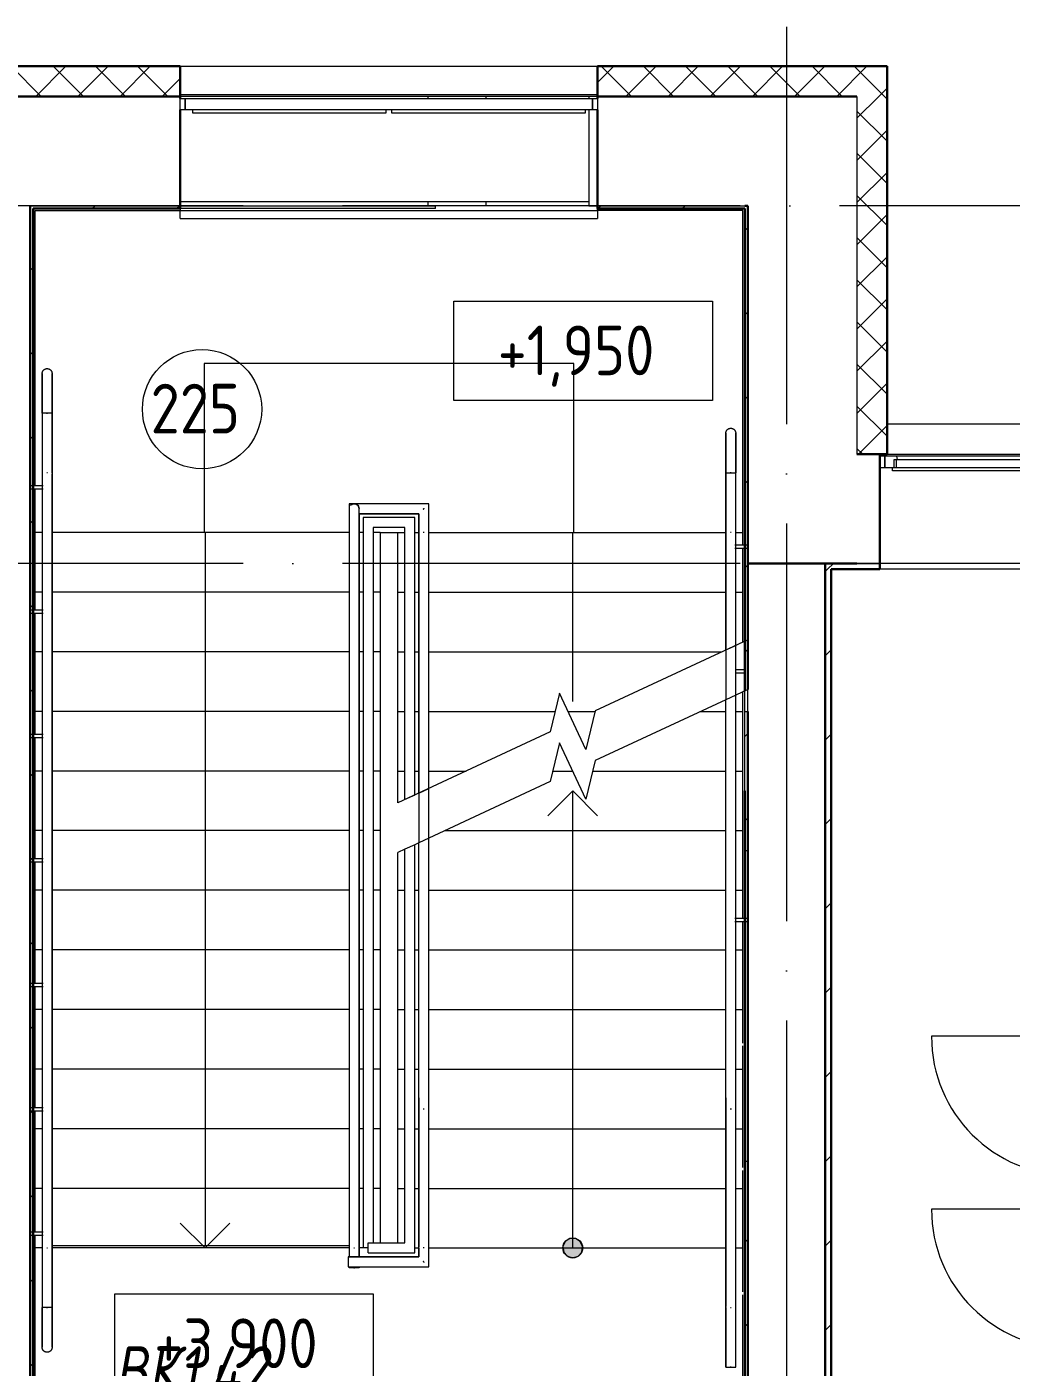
# Model space of a CAD drawing. Header units: millimetres. Extents: x -495897 to 1376592, y -28539 to 470976.
# Drawn here: x 143697 to 148650, y 352515 to 359260 of the extents above; entities that cross this region are included whole.
import ezdxf
from ezdxf.enums import TextEntityAlignment as Align

# ---------------------------------------------------------------- set-up
doc = ezdxf.new("R2010")
doc.units = ezdxf.units.MM
doc.set_wipeout_variables(frame=1)
doc.linetypes.add('ADSK_Линия сетки', pattern=[25, 20, -2.5, 0, -2.5])
for name, color, linetype, lineweight in [('_ Окна', 7, 'Continuous', 9), ('RC-Видеонаблюдение', 5, 'Continuous', 30), ('Аннотация', 7, 'Continuous', 18), ('Двери', 252, 'Continuous', 9), ('Лестницы', 252, 'Continuous', 9), ('Марки помещений', 252, 'Continuous', 20), ('Ограждение', 252, 'Continuous', 9), ('Окна', 252, 'Continuous', 9), ('Оси', 252, 'Continuous', 9), ('Отметки', 7, 'Continuous', 9), ('Перекрытие', 252, 'Continuous', 18), ('Стены внутренние', 7, 'Continuous', 18), ('Стены наружные', 7, 'Continuous', 18), ('Стены штриховка', 7, 'Continuous', 9), ('Стрелки вверх', 7, 'Continuous', 18)]:
    doc.layers.add(name, color=color, linetype=linetype, lineweight=lineweight)
doc.layers.add('RC-Позиционные_обозначения', color=7, linetype='Continuous')
doc.styles.add('GOST Common_2', font='', dxfattribs={"width": 0.9, "height": 250})
doc.styles.add('RubezhCAD', font='', dxfattribs={"oblique": 10})
doc.styles.get("Standard").update_dxf_attribs({"font": ''})
doc.styles.get('GOST Common_2').set_extended_font_data('GOST type B')
doc.styles.get('RubezhCAD').set_extended_font_data('GOST type A')
doc.styles.get('Standard').set_extended_font_data('GOST type B')

# ---------------------------------------------------------------- blocks, each defined once
blk = doc.blocks.new('RC-UGO-CAM-01')
blk.add_attdef('PSTN', text='', height=2.5).set_placement((4.626, 3.284), align=Align.BOTTOM_LEFT)
at = {"color": 1}
blk.add_wipeout([(3.743, 0), (6.243, 2.499), (6.243, -2.499)], dxfattribs=at)
blk.add_line((6.243, 2.499), (6.243, -2.499), dxfattribs=at)
blk.add_wipeout([(-3.743, -2.499), (-3.741, 2.497), (3.743, 2.499), (3.743, -2.499)], dxfattribs=at)
for q in [(6.243, 2.499), (6.243, -2.499)]:
    blk.add_line((3.743, 0), q, dxfattribs=at)
blk.add_lwpolyline([(3.743, -2.499), (3.743, 2.499), (-3.743, 2.499), (-3.743, -2.499), (3.743, -2.499)], close=True, dxfattribs=at)
blk = doc.blocks.new('Тип перил - D15 высота60 консоль80-16089-План 2 этажа смеж')
at = {"layer": 'Ограждение'}
for p, q in [((-7.5, 80), (-7.5, 20)), ((7.5, 20), (7.5, 80))]:
    blk.add_line(p, q, dxfattribs=at)
blk = doc.blocks.new('Тип перил - D15 высота60 консоль80-V28-План 2 этажа смеж')
at = {"layer": 'Ограждение'}
for p, q in [((-7.5, 70), (-7.5, 24.8)), ((7.5, 24.8), (7.5, 70))]:
    blk.add_line(p, q, dxfattribs=at)
blk = doc.blocks.new('2 этаж')
at = {"layer": 'Стрелки вверх', "true_color": 0x636466}
h = blk.add_hatch(color=251, dxfattribs=at)
edge = h.paths.add_edge_path()
edge.add_arc((147201, -7284.3), 50, 0, 360)
blk.add_hatch(color=251, dxfattribs=at).paths.add_polyline_path([(147201, -7334.3), (147228, -7326.3), (147246.5, -7305), (147250.5, -7277.1), (147238.8, -7251.5), (147215.1, -7236.3), (147186.9, -7236.3), (147163.2, -7251.5), (147151.5, -7277.1), (147155.5, -7305), (147174, -7326.3)])
at = {"layer": '_ Окна', "color": 251, "true_color": 0x636466}
for p, q in [((148771.4, -3299.3), (148746.4, -3299.3)), ((148771.4, -3357.3), (148771.4, -3299.3)), ((148746.4, -3357.3), (148771.4, -3357.3))]:
    blk.add_line(p, q, dxfattribs=at)
at = {"layer": '_ Окна', "color": 251, "lineweight": 18, "true_color": 0x636466}
for p, q in [((148830.9, -3299.3), (148771.4, -3299.3)), ((148771.4, -3299.3), (148771.4, -3357.3)), ((148835.4, -3316.3), (148830.9, -3299.3)), ((148771.4, -3357.3), (148809.4, -3357.3)), ((148817.4, -3357.3), (148817.4, -3316.3)), ((148817.4, -3316.3), (148829.4, -3316.3))]:
    blk.add_line(p, q, dxfattribs=at)
at = {"layer": 'Аннотация', "color": 251, "lineweight": 20, "true_color": 0x636466}
for p, q in [((146603.2, -3019.2), (146603.2, -2519.2)), ((146603.2, -2519.2), (147903.2, -2519.2)), ((147903.2, -2519.2), (147903.2, -3019.2)), ((147903.2, -3019.2), (146603.2, -3019.2)), ((144896, -8015.6), (144896, -7515.6)), ((144896, -7515.6), (146196, -7515.6)), ((146196, -7515.6), (146196, -8015.6))]:
    blk.add_line(p, q, dxfattribs=at)
at = {"layer": 'Двери', "color": 251, "true_color": 0x636466}
for p, q in [((149693.5, -6219.3), (149006, -6219.3)), ((149693.5, -7089.3), (149006, -7089.3))]:
    blk.add_line(p, q, dxfattribs=at)
for centre in [(149706, -6219.3), (149706, -7089.3)]:
    blk.add_arc(centre, 700, 180, 270, dxfattribs=at)
at = {"layer": 'Лестницы', "color": 251, "true_color": 0x636466}
for p, q in [((147281, -2039.3), (146511, -2039.3)), ((144531, -3684.3), (144496, -3684.3)), ((144531, -3684.3), (144496, -3684.3)), ((146076, -3684.3), (144581, -3684.3)), ((146076, -3684.3), (144581, -3684.3)), ((146146, -3684.3), (146126, -3684.3)), ((146146, -3684.3), (146126, -3684.3)), ((146231, -3684.3), (146196, -3684.3)), ((146231, -3684.3), (146196, -3684.3)), ((146231, -3684.3), (146321, -3684.3)), ((146231, -3684.3), (146231, -3984.3)), ((146321, -3684.3), (146356, -3684.3)), ((146321, -3984.3), (146321, -3684.3)), ((146321, -3684.3), (146356, -3684.3)), ((146406, -3684.3), (146426, -3684.3)), ((146406, -3684.3), (146426, -3684.3)), ((146476, -3684.3), (147971, -3684.3)), ((146476, -3684.3), (147971, -3684.3)), ((148021, -3684.3), (148056, -3684.3)), ((148021, -3684.3), (148056, -3684.3)), ((144531, -3984.3), (144496, -3984.3)), ((144531, -3984.3), (144496, -3984.3)), ((146076, -3984.3), (144581, -3984.3)), ((146076, -3984.3), (144581, -3984.3)), ((146146, -3984.3), (146126, -3984.3)), ((146146, -3984.3), (146126, -3984.3)), ((146231, -3984.3), (146196, -3984.3)), ((146231, -3984.3), (146196, -3984.3)), ((146231, -3984.3), (146231, -4284.3)), ((146321, -4284.3), (146321, -3984.3)), ((146321, -3984.3), (146356, -3984.3)), ((146321, -3984.3), (146356, -3984.3)), ((146406, -3984.3), (146426, -3984.3)), ((146406, -3984.3), (146426, -3984.3)), ((146476, -3984.3), (147971, -3984.3)), ((146476, -3984.3), (147971, -3984.3)), ((148021, -3984.3), (148056, -3984.3)), ((148021, -3984.3), (148056, -3984.3)), ((148081, -4223.9), (147314.3, -4581.4)), ((144531, -4284.3), (144496, -4284.3)), ((144531, -4284.3), (144496, -4284.3)), ((146076, -4284.3), (144581, -4284.3)), ((146076, -4284.3), (144581, -4284.3)), ((146146, -4284.3), (146126, -4284.3)), ((146146, -4284.3), (146126, -4284.3)), ((146231, -4284.3), (146196, -4284.3)), ((146231, -4284.3), (146196, -4284.3)), ((146231, -4284.3), (146231, -4584.3)), ((146321, -4584.3), (146321, -4284.3)), ((146321, -4284.3), (146356, -4284.3)), ((146321, -4284.3), (146356, -4284.3)), ((146406, -4284.3), (146426, -4284.3)), ((146406, -4284.3), (146426, -4284.3)), ((146476, -4284.3), (147951.6, -4284.3)), ((146476, -4284.3), (147951.6, -4284.3)), ((147135, -4492.6), (147087.7, -4687.1)), ((147267, -4775.9), (147135, -4492.6)), ((148081, -4473.9), (148021, -4501.9)), ((148081, -4584.3), (148081, -4473.9)), ((144531, -4584.3), (144496, -4584.3)), ((144531, -4584.3), (144496, -4584.3)), ((146076, -4584.3), (144581, -4584.3)), ((146076, -4584.3), (144581, -4584.3)), ((146146, -4584.3), (146126, -4584.3)), ((146146, -4584.3), (146126, -4584.3)), ((146231, -4584.3), (146196, -4584.3)), ((146231, -4584.3), (146196, -4584.3)), ((146231, -4584.3), (146231, -4884.3)), ((146321, -4884.3), (146321, -4584.3)), ((146321, -4584.3), (146356, -4584.3)), ((146321, -4584.3), (146356, -4584.3)), ((146406, -4584.3), (146426, -4584.3)), ((146406, -4584.3), (146426, -4584.3)), ((146476, -4584.3), (147112.7, -4584.3)), ((146476, -4584.3), (147112.7, -4584.3)), ((147177.7, -4584.3), (147313.6, -4584.3)), ((147177.7, -4584.3), (147313.6, -4584.3)), ((147314.3, -4581.4), (147267, -4775.9)), ((147971, -4525.2), (147314.3, -4831.4)), ((147844.4, -4584.3), (147971, -4584.3)), ((147844.4, -4584.3), (147971, -4584.3)), ((148021, -4584.3), (148056, -4584.3)), ((148021, -4584.3), (148056, -4584.3)), ((148066, -4584.3), (148081, -4584.3)), ((148066, -4584.3), (148081, -4584.3)), ((147087.7, -4687.1), (146321, -5044.6)), ((147135, -4742.6), (147087.7, -4937.1)), ((147267, -5025.9), (147135, -4742.6)), ((147314.3, -4831.4), (147267, -5025.9)), ((144531, -4884.3), (144496, -4884.3)), ((144531, -4884.3), (144496, -4884.3)), ((146076, -4884.3), (144581, -4884.3)), ((146076, -4884.3), (144581, -4884.3)), ((146146, -4884.3), (146126, -4884.3)), ((146146, -4884.3), (146126, -4884.3)), ((146231, -4884.3), (146196, -4884.3)), ((146231, -4884.3), (146196, -4884.3)), ((146231, -4884.3), (146231, -5184.3)), ((146321, -5044.6), (146321, -4884.3)), ((146321, -4884.3), (146356, -4884.3)), ((146321, -4884.3), (146356, -4884.3)), ((146406, -4884.3), (146426, -4884.3)), ((146406, -4884.3), (146426, -4884.3)), ((146476, -4884.3), (146664.9, -4884.3)), ((146476, -4884.3), (146664.9, -4884.3)), ((147100.6, -4884.3), (147201, -4884.3)), ((147100.6, -4884.3), (147201, -4884.3)), ((147301.5, -4884.3), (147971, -4884.3)), ((147301.5, -4884.3), (147971, -4884.3)), ((148021, -4884.3), (148056, -4884.3)), ((148021, -4884.3), (148056, -4884.3)), ((147087.7, -4937.1), (146476, -5222.3)), ((144531, -5184.3), (144496, -5184.3)), ((144531, -5184.3), (144496, -5184.3)), ((146076, -5184.3), (144581, -5184.3)), ((146076, -5184.3), (144581, -5184.3)), ((146146, -5184.3), (146126, -5184.3)), ((146146, -5184.3), (146126, -5184.3)), ((146231, -5184.3), (146196, -5184.3)), ((146231, -5184.3), (146196, -5184.3)), ((146231, -5184.3), (146231, -5484.3)), ((146557.7, -5184.3), (147971, -5184.3)), ((146557.7, -5184.3), (147971, -5184.3)), ((148021, -5184.3), (148056, -5184.3)), ((148021, -5184.3), (148056, -5184.3)), ((146426, -5245.6), (146406, -5255)), ((146356, -5278.3), (146321, -5294.6)), ((146321, -5484.3), (146321, -5294.6)), ((144531, -5484.3), (144496, -5484.3)), ((144531, -5484.3), (144496, -5484.3)), ((146076, -5484.3), (144581, -5484.3)), ((146076, -5484.3), (144581, -5484.3)), ((146146, -5484.3), (146126, -5484.3)), ((146146, -5484.3), (146126, -5484.3)), ((146231, -5484.3), (146196, -5484.3)), ((146231, -5484.3), (146196, -5484.3)), ((146231, -5484.3), (146231, -5784.3)), ((146321, -5784.3), (146321, -5484.3)), ((146321, -5484.3), (146356, -5484.3)), ((146321, -5484.3), (146356, -5484.3)), ((146406, -5484.3), (146426, -5484.3)), ((146406, -5484.3), (146426, -5484.3)), ((146476, -5484.3), (147971, -5484.3)), ((146476, -5484.3), (147971, -5484.3)), ((148021, -5484.3), (148056, -5484.3)), ((148021, -5484.3), (148056, -5484.3)), ((144531, -5784.3), (144496, -5784.3)), ((144531, -5784.3), (144496, -5784.3)), ((146076, -5784.3), (144581, -5784.3)), ((146076, -5784.3), (144581, -5784.3)), ((146146, -5784.3), (146126, -5784.3)), ((146146, -5784.3), (146126, -5784.3)), ((146231, -5784.3), (146196, -5784.3)), ((146231, -5784.3), (146196, -5784.3)), ((146231, -5784.3), (146231, -6084.3)), ((146321, -6084.3), (146321, -5784.3)), ((146321, -5784.3), (146356, -5784.3)), ((146321, -5784.3), (146356, -5784.3)), ((146406, -5784.3), (146426, -5784.3)), ((146406, -5784.3), (146426, -5784.3)), ((146476, -5784.3), (147971, -5784.3)), ((146476, -5784.3), (147971, -5784.3)), ((148021, -5784.3), (148056, -5784.3)), ((148021, -5784.3), (148056, -5784.3)), ((144531, -6084.3), (144496, -6084.3)), ((144531, -6084.3), (144496, -6084.3)), ((146076, -6084.3), (144581, -6084.3)), ((146076, -6084.3), (144581, -6084.3)), ((146146, -6084.3), (146126, -6084.3)), ((146146, -6084.3), (146126, -6084.3)), ((146231, -6084.3), (146196, -6084.3)), ((146231, -6084.3), (146196, -6084.3)), ((146231, -6084.3), (146231, -6384.3)), ((146321, -6384.3), (146321, -6084.3)), ((146321, -6084.3), (146356, -6084.3)), ((146321, -6084.3), (146356, -6084.3)), ((146406, -6084.3), (146426, -6084.3)), ((146406, -6084.3), (146426, -6084.3)), ((146476, -6084.3), (147971, -6084.3)), ((146476, -6084.3), (147971, -6084.3)), ((148021, -6084.3), (148056, -6084.3)), ((148021, -6084.3), (148056, -6084.3)), ((144531, -6384.3), (144496, -6384.3)), ((144531, -6384.3), (144496, -6384.3)), ((146076, -6384.3), (144581, -6384.3)), ((146076, -6384.3), (144581, -6384.3)), ((146146, -6384.3), (146126, -6384.3)), ((146146, -6384.3), (146126, -6384.3)), ((146231, -6384.3), (146196, -6384.3)), ((146231, -6384.3), (146196, -6384.3)), ((146231, -6384.3), (146231, -6684.3)), ((146321, -6684.3), (146321, -6384.3)), ((146321, -6384.3), (146356, -6384.3)), ((146321, -6384.3), (146356, -6384.3)), ((146406, -6384.3), (146426, -6384.3)), ((146406, -6384.3), (146426, -6384.3)), ((146476, -6384.3), (147971, -6384.3)), ((146476, -6384.3), (147971, -6384.3)), ((148021, -6384.3), (148056, -6384.3)), ((148021, -6384.3), (148056, -6384.3)), ((144531, -6684.3), (144496, -6684.3)), ((144531, -6684.3), (144496, -6684.3)), ((146076, -6684.3), (144581, -6684.3)), ((146076, -6684.3), (144581, -6684.3)), ((146146, -6684.3), (146126, -6684.3)), ((146146, -6684.3), (146126, -6684.3)), ((146231, -6684.3), (146196, -6684.3)), ((146231, -6684.3), (146196, -6684.3)), ((146231, -6684.3), (146231, -6984.3)), ((146321, -6984.3), (146321, -6684.3)), ((146321, -6684.3), (146356, -6684.3)), ((146321, -6684.3), (146356, -6684.3)), ((146406, -6684.3), (146426, -6684.3)), ((146406, -6684.3), (146426, -6684.3)), ((146476, -6684.3), (147971, -6684.3)), ((146476, -6684.3), (147971, -6684.3)), ((148021, -6684.3), (148056, -6684.3)), ((148021, -6684.3), (148056, -6684.3)), ((144531, -6984.3), (144496, -6984.3)), ((144531, -6984.3), (144496, -6984.3)), ((146076, -6984.3), (144581, -6984.3)), ((146076, -6984.3), (144581, -6984.3)), ((146146, -6984.3), (146126, -6984.3)), ((146146, -6984.3), (146126, -6984.3)), ((146231, -6984.3), (146196, -6984.3)), ((146231, -6984.3), (146196, -6984.3)), ((146231, -6984.3), (146231, -7259.3)), ((146321, -7259.3), (146321, -6984.3)), ((146321, -6984.3), (146356, -6984.3)), ((146321, -6984.3), (146356, -6984.3)), ((146406, -6984.3), (146426, -6984.3)), ((146406, -6984.3), (146426, -6984.3)), ((146476, -6984.3), (147971, -6984.3)), ((146476, -6984.3), (147971, -6984.3)), ((148021, -6984.3), (148056, -6984.3)), ((148021, -6984.3), (148056, -6984.3)), ((144531, -7284.3), (144496, -7284.3)), ((144531, -7284.3), (144496, -7284.3)), ((146076, -7284.3), (144581, -7284.3)), ((146076, -7284.3), (144581, -7284.3)), ((146146, -7284.3), (146126, -7284.3)), ((146146, -7284.3), (146126, -7284.3)), ((146406, -7284.3), (146426, -7284.3)), ((146406, -7284.3), (146426, -7284.3)), ((146476, -7284.3), (147971, -7284.3)), ((146476, -7284.3), (147971, -7284.3)), ((148021, -7284.3), (148056, -7284.3)), ((148021, -7284.3), (148056, -7284.3))]:
    blk.add_line(p, q, dxfattribs=at)
at = {"layer": 'Марки помещений', "color": 251, "true_color": 0x636466}
blk.add_circle((145335.6, -3063.3), 300, dxfattribs=at)
at = {"layer": 'Ограждение', "color": 251, "true_color": 0x636466}
for p, q in [((144496, -2064.3), (145226, -2064.3)), ((144496, -3384.3), (144496, -2064.3)), ((145226, -2054.3), (145226, -2064.3)), ((145226, -2064.3), (147326, -2064.3)), ((145226, -2104.3), (145226, -2064.3)), ((147326, -2064.3), (147326, -2054.3)), ((147326, -2064.3), (147326, -2104.3)), ((148056, -2064.3), (147326, -2064.3)), ((148056, -3684.3), (148056, -2064.3)), ((145226, -2104.3), (147326, -2104.3)), ((144531, -3084.3), (144531, -3384.9)), ((144581, -3084.3), (144531, -3084.3)), ((144531, -3084.3), (144531, -3384.3)), ((144558.3, -3084.3), (144553.7, -3084.3)), ((144553.7, -3084.3), (144556, -3084.3)), ((144556, -3084.3), (144558.3, -3084.3)), ((144581, -3384.9), (144581, -3084.3)), ((144581, -3084.3), (144581, -3384.3)), ((144496, -3448.7), (144496, -3384.3)), ((144531, -3384.3), (144531, -7284.3)), ((144531, -3390.2), (144531, -7290.2)), ((144581, -3384.3), (144581, -7284.3)), ((144581, -7290.2), (144581, -3390.2)), ((147971, -3384.3), (147971, -3678.4)), ((147971, -3384.3), (148021, -3384.3)), ((147971, -3684.3), (147971, -3384.3)), ((147998.3, -3384.3), (147993.7, -3384.3)), ((147993.7, -3384.3), (147996, -3384.3)), ((147996, -3384.3), (147998.3, -3384.3)), ((148021, -3678.4), (148021, -3384.3)), ((148021, -3684.3), (148021, -3384.3)), ((144496, -4074.8), (144496, -3463.2)), ((146076, -3539.3), (146076, -7284.3)), ((146476, -3539.3), (146076, -3539.3)), ((146076, -3564.3), (146076, -7290.2)), ((146476, -3539.3), (146101, -3539.3)), ((146126, -7290.2), (146126, -3564.3)), ((146476, -3678.4), (146476, -3539.3)), ((146476, -3684.3), (146476, -3539.3)), ((146126, -3589.3), (146426, -3589.3)), ((146126, -3589.3), (146126, -7284.3)), ((146426, -3589.3), (146126, -3589.3)), ((146146, -3609.3), (146146, -7284.3)), ((146406, -3609.3), (146146, -3609.3)), ((146406, -3684.3), (146406, -3609.3)), ((146426, -3589.3), (146426, -3678.4)), ((146426, -3684.3), (146426, -3589.3)), ((146196, -3659.3), (146196, -7259.3)), ((146356, -3659.3), (146196, -3659.3)), ((146356, -3684.3), (146356, -3659.3)), ((146356, -5028.3), (146356, -3684.3)), ((146406, -5005), (146406, -3684.3)), ((146426, -3678.4), (146426, -5245.6)), ((146426, -4995.6), (146426, -3684.3)), ((146476, -5222.3), (146476, -3678.4)), ((146476, -4972.3), (146476, -3684.3)), ((147971, -3678.4), (147971, -4525.2)), ((147971, -4275.2), (147971, -3684.3)), ((148021, -4501.9), (148021, -3678.4)), ((148021, -4251.9), (148021, -3684.3)), ((148056, -3748.7), (148056, -3684.3)), ((148056, -4235.6), (148056, -3763.2)), ((144496, -4700.9), (144496, -4089.3)), ((148066, -4230.9), (148056, -4235.6)), ((147971, -4275.2), (148021, -4251.9)), ((148021, -4501.9), (147971, -4525.2)), ((148021, -7584.3), (148021, -4501.9)), ((148066, -4480.9), (148056, -4485.6)), ((148056, -5627), (148056, -4485.6)), ((148066, -4984.3), (148066, -4480.9)), ((147971, -7584.3), (147971, -4525.2)), ((144496, -5327), (144496, -4715.4)), ((146426, -4995.6), (146476, -4972.3)), ((146406, -5005), (146356, -5028.3)), ((146406, -5005), (146356, -5028.3)), ((146406, -5255), (146356, -5278.3)), ((146406, -5255), (146356, -5278.3)), ((146406, -7309.3), (146406, -5255)), ((146476, -5222.3), (146426, -5245.6)), ((146426, -7284.3), (146426, -5245.6)), ((146476, -7284.3), (146476, -5222.3)), ((146356, -7259.3), (146356, -5278.3)), ((144496, -5953.1), (144496, -5341.5)), ((148056, -6253.1), (148056, -5641.5)), ((144496, -6579.2), (144496, -5967.6)), ((148056, -6879.2), (148056, -6267.6)), ((146426, -6528.4), (146426, -7278.4)), ((146476, -7278.4), (146476, -6528.4)), ((147971, -6528.4), (147971, -7578.4)), ((148021, -7578.4), (148021, -6528.4)), ((144496, -7205.3), (144496, -6593.7)), ((148056, -7505.3), (148056, -6893.7)), ((144496, -7284.3), (144496, -7219.8)), ((144496, -9209.3), (144496, -7284.3)), ((144531, -7284.3), (144531, -7584.3)), ((144581, -7284.3), (144581, -7584.3)), ((146076, -7284.3), (146076, -7329.3)), ((146126, -7284.3), (146126, -7329.3)), ((146171, -7284.3), (146146, -7284.3)), ((146171, -7259.3), (146356, -7259.3)), ((146171, -7309.3), (146171, -7259.3)), ((146426, -7283.6), (146426, -7329.3)), ((146426, -7329.3), (146426, -7284.3)), ((146476, -7379.3), (146476, -7283.6)), ((146476, -7379.3), (146476, -7284.3)), ((144531, -7290.2), (144531, -7584.3)), ((144581, -7584.3), (144581, -7290.2)), ((146171, -7329.3), (146071, -7329.3)), ((146071, -7329.3), (146071, -7354.3)), ((146071, -7329.3), (146426, -7329.3)), ((146071, -7351.9), (146071, -7356.6)), ((146076, -7290.2), (146076, -7329.3)), ((146126, -7329.3), (146126, -7290.2)), ((146171, -7309.3), (146406, -7309.3)), ((146426, -7329.3), (146171, -7329.3)), ((146071, -7354.3), (146071, -7379.3)), ((146071, -7379.3), (146171, -7379.3)), ((146071, -7379.3), (146476, -7379.3)), ((146076, -7379.3), (146076, -7384.3)), ((146076, -7379.3), (146076, -7384.3)), ((146126, -7384.3), (146076, -7384.3)), ((146098.7, -7384.3), (146103.3, -7384.3)), ((146126, -7384.3), (146126, -7379.3)), ((146126, -7379.3), (146126, -7384.3)), ((146171, -7379.3), (146476, -7379.3)), ((148056, -7584.3), (148056, -7519.8)), ((144581, -7584.3), (144531, -7584.3)), ((144553.7, -7584.3), (144558.3, -7584.3)), ((144556, -7584.3), (144553.7, -7584.3)), ((144558.3, -7584.3), (144556, -7584.3)), ((147971, -7583.6), (147971, -7884.3)), ((147971, -7884.3), (147971, -7584.3)), ((148021, -7884.3), (148021, -7583.6)), ((148021, -7884.3), (148021, -7584.3)), ((148056, -9209.3), (148056, -7584.3)), ((147971, -7884.3), (147996, -7884.3)), ((147993.7, -7884.3), (147998.3, -7884.3)), ((147996, -7884.3), (147993.7, -7884.3)), ((147998.3, -7884.3), (147996, -7884.3)), ((147996, -7884.3), (148021, -7884.3))]:
    blk.add_line(p, q, dxfattribs=at)
at = {"layer": 'Ограждение', "color": 251, "true_color": 0x636466, "flags": 128}
for points in [[(144531, -2884.3), (144531, -2883.3), (144531.1, -2882.3), (144531.2, -2881.3), (144531.3, -2880.3), (144531.5, -2879.3), (144531.7, -2878.3), (144532, -2877.3), (144532.3, -2876.4), (144532.6, -2875.4), (144533, -2874.5), (144533.4, -2873.6), (144533.8, -2872.7), (144534.3, -2871.8), (144534.8, -2871), (144535.4, -2870.1), (144536, -2869.3), (144536.6, -2868.5), (144537.2, -2867.8), (144537.9, -2867), (144538.6, -2866.3), (144539.3, -2865.6), (144540.1, -2865), (144540.9, -2864.4), (144541.7, -2863.8), (144542.5, -2863.2), (144543.4, -2862.7), (144544.2, -2862.2), (144545.1, -2861.8), (144546, -2861.3), (144546.9, -2861), (144547.9, -2860.6), (144548.8, -2860.3), (144549.8, -2860), (144550.8, -2859.8), (144551.8, -2859.6), (144552.7, -2859.5), (144553.7, -2859.4), (144554.7, -2859.3), (144555.7, -2859.3), (144556, -2859.3)], [(144531, -3084.3), (144531, -3076.3), (144531, -3068.3), (144531, -3060.3), (144531, -3052.4), (144531, -3044.5), (144531, -3036.7), (144531, -3029), (144531, -3021.3), (144531, -3013.8), (144531, -3006.4), (144531, -2999.1), (144531, -2991.9), (144531, -2984.9), (144531, -2978), (144531, -2971.3), (144531, -2964.8), (144531, -2958.5), (144531, -2952.4), (144531, -2946.5), (144531, -2940.8), (144531, -2935.3), (144531, -2930.1), (144531, -2925.1), (144531, -2920.4), (144531, -2916), (144531, -2911.8), (144531, -2907.9), (144531, -2904.2), (144531, -2900.9), (144531, -2897.8), (144531, -2895.1), (144531, -2892.7), (144531, -2890.5), (144531, -2888.7), (144531, -2887.2), (144531, -2886), (144531, -2885.1), (144531, -2884.5), (144531, -2884.3), (144531, -2884.3)], [(144531, -2884.3), (144531, -2884.4), (144531, -2884.9), (144531, -2885.7), (144531, -2886.8), (144531, -2888.2), (144531, -2890), (144531, -2892), (144531, -2894.4), (144531, -2897.1), (144531, -2900), (144531, -2903.3), (144531, -2906.9), (144531, -2910.7), (144531, -2914.8), (144531, -2919.2), (144531, -2923.8), (144531, -2928.7), (144531, -2933.9), (144531, -2939.3), (144531, -2944.9), (144531, -2950.8), (144531, -2956.8), (144531, -2963.1), (144531, -2969.5), (144531, -2976.2), (144531, -2983), (144531, -2990), (144531, -2997.1), (144531, -3004.4), (144531, -3011.8), (144531, -3019.3), (144531, -3026.9), (144531, -3034.6), (144531, -3042.4), (144531, -3050.3), (144531, -3058.2), (144531, -3066.1), (144531, -3074.1), (144531, -3082.1), (144531, -3084.3)], [(144556, -2859.3), (144557, -2859.3), (144558, -2859.3), (144559, -2859.4), (144560, -2859.6), (144561, -2859.8), (144561.9, -2860), (144562.9, -2860.2), (144563.9, -2860.5), (144564.8, -2860.9), (144565.7, -2861.2), (144566.7, -2861.6), (144567.6, -2862.1), (144568.4, -2862.6), (144569.3, -2863.1), (144570.1, -2863.6), (144570.9, -2864.2), (144571.7, -2864.8), (144572.5, -2865.5), (144573.2, -2866.1), (144573.9, -2866.8), (144574.6, -2867.6), (144575.3, -2868.3), (144575.9, -2869.1), (144576.5, -2869.9), (144577, -2870.7), (144577.6, -2871.6), (144578.1, -2872.5), (144578.5, -2873.4), (144578.9, -2874.3), (144579.3, -2875.2), (144579.7, -2876.1), (144580, -2877.1), (144580.2, -2878), (144580.5, -2879), (144580.6, -2880), (144580.8, -2881), (144580.9, -2882), (144581, -2883), (144581, -2884), (144581, -2884.3)], [(144581, -3084.3), (144581, -3076.3), (144581, -3068.3), (144581, -3060.3), (144581, -3052.4), (144581, -3044.5), (144581, -3036.7), (144581, -3029), (144581, -3021.3), (144581, -3013.8), (144581, -3006.4), (144581, -2999.1), (144581, -2991.9), (144581, -2984.9), (144581, -2978), (144581, -2971.3), (144581, -2964.8), (144581, -2958.5), (144581, -2952.4), (144581, -2946.5), (144581, -2940.8), (144581, -2935.3), (144581, -2930.1), (144581, -2925.1), (144581, -2920.4), (144581, -2916), (144581, -2911.8), (144581, -2907.9), (144581, -2904.2), (144581, -2900.9), (144581, -2897.8), (144581, -2895.1), (144581, -2892.7), (144581, -2890.5), (144581, -2888.7), (144581, -2887.2), (144581, -2886), (144581, -2885.1), (144581, -2884.5), (144581, -2884.3), (144581, -2884.3)], [(144581, -2884.3), (144581, -2884.4), (144581, -2884.9), (144581, -2885.7), (144581, -2886.8), (144581, -2888.2), (144581, -2890), (144581, -2892), (144581, -2894.4), (144581, -2897.1), (144581, -2900), (144581, -2903.3), (144581, -2906.9), (144581, -2910.7), (144581, -2914.8), (144581, -2919.2), (144581, -2923.8), (144581, -2928.7), (144581, -2933.9), (144581, -2939.3), (144581, -2944.9), (144581, -2950.8), (144581, -2956.8), (144581, -2963.1), (144581, -2969.5), (144581, -2976.2), (144581, -2983), (144581, -2990), (144581, -2997.1), (144581, -3004.4), (144581, -3011.8), (144581, -3019.3), (144581, -3026.9), (144581, -3034.6), (144581, -3042.4), (144581, -3050.3), (144581, -3058.2), (144581, -3066.1), (144581, -3074.1), (144581, -3082.1), (144581, -3084.3)], [(147971, -3184.3), (147971, -3183.3), (147971.1, -3182.3), (147971.2, -3181.3), (147971.3, -3180.3), (147971.5, -3179.3), (147971.7, -3178.3), (147972, -3177.3), (147972.3, -3176.4), (147972.6, -3175.4), (147973, -3174.5), (147973.4, -3173.6), (147973.8, -3172.7), (147974.3, -3171.8), (147974.8, -3171), (147975.4, -3170.1), (147976, -3169.3), (147976.6, -3168.5), (147977.2, -3167.8), (147977.9, -3167), (147978.6, -3166.3), (147979.3, -3165.6), (147980.1, -3165), (147980.9, -3164.4), (147981.7, -3163.8), (147982.5, -3163.2), (147983.4, -3162.7), (147984.2, -3162.2), (147985.1, -3161.8), (147986, -3161.3), (147986.9, -3161), (147987.9, -3160.6), (147988.8, -3160.3), (147989.8, -3160), (147990.8, -3159.8), (147991.8, -3159.6), (147992.7, -3159.5), (147993.7, -3159.4), (147994.7, -3159.3), (147995.7, -3159.3), (147996, -3159.3)], [(147996, -3159.3), (147997, -3159.3), (147998, -3159.3), (147999, -3159.4), (148000, -3159.6), (148001, -3159.8), (148001.9, -3160), (148002.9, -3160.2), (148003.9, -3160.5), (148004.8, -3160.9), (148005.7, -3161.2), (148006.7, -3161.6), (148007.6, -3162.1), (148008.4, -3162.6), (148009.3, -3163.1), (148010.1, -3163.6), (148010.9, -3164.2), (148011.7, -3164.8), (148012.5, -3165.5), (148013.2, -3166.1), (148013.9, -3166.8), (148014.6, -3167.6), (148015.3, -3168.3), (148015.9, -3169.1), (148016.5, -3169.9), (148017, -3170.7), (148017.6, -3171.6), (148018.1, -3172.5), (148018.5, -3173.4), (148018.9, -3174.3), (148019.3, -3175.2), (148019.7, -3176.1), (148020, -3177.1), (148020.2, -3178), (148020.5, -3179), (148020.6, -3180), (148020.8, -3181), (148020.9, -3182), (148021, -3183), (148021, -3184), (148021, -3184.3)], [(147971, -3384.3), (147971, -3376.3), (147971, -3368.3), (147971, -3360.3), (147971, -3352.4), (147971, -3344.5), (147971, -3336.7), (147971, -3329), (147971, -3321.3), (147971, -3313.8), (147971, -3306.4), (147971, -3299.1), (147971, -3291.9), (147971, -3284.9), (147971, -3278), (147971, -3271.3), (147971, -3264.8), (147971, -3258.5), (147971, -3252.4), (147971, -3246.5), (147971, -3240.8), (147971, -3235.3), (147971, -3230.1), (147971, -3225.1), (147971, -3220.4), (147971, -3216), (147971, -3211.8), (147971, -3207.9), (147971, -3204.2), (147971, -3200.9), (147971, -3197.8), (147971, -3195.1), (147971, -3192.7), (147971, -3190.5), (147971, -3188.7), (147971, -3187.2), (147971, -3186), (147971, -3185.1), (147971, -3184.5), (147971, -3184.3), (147971, -3184.3)], [(147971, -3184.3), (147971, -3184.4), (147971, -3184.9), (147971, -3185.7), (147971, -3186.8), (147971, -3188.2), (147971, -3190), (147971, -3192), (147971, -3194.4), (147971, -3197.1), (147971, -3200), (147971, -3203.3), (147971, -3206.9), (147971, -3210.7), (147971, -3214.8), (147971, -3219.2), (147971, -3223.8), (147971, -3228.7), (147971, -3233.9), (147971, -3239.3), (147971, -3244.9), (147971, -3250.8), (147971, -3256.8), (147971, -3263.1), (147971, -3269.5), (147971, -3276.2), (147971, -3283), (147971, -3290), (147971, -3297.1), (147971, -3304.4), (147971, -3311.8), (147971, -3319.3), (147971, -3326.9), (147971, -3334.6), (147971, -3342.4), (147971, -3350.3), (147971, -3358.2), (147971, -3366.1), (147971, -3374.1), (147971, -3382.1), (147971, -3384.3)], [(148021, -3384.3), (148021, -3376.3), (148021, -3368.3), (148021, -3360.3), (148021, -3352.4), (148021, -3344.5), (148021, -3336.7), (148021, -3329), (148021, -3321.3), (148021, -3313.8), (148021, -3306.4), (148021, -3299.1), (148021, -3291.9), (148021, -3284.9), (148021, -3278), (148021, -3271.3), (148021, -3264.8), (148021, -3258.5), (148021, -3252.4), (148021, -3246.5), (148021, -3240.8), (148021, -3235.3), (148021, -3230.1), (148021, -3225.1), (148021, -3220.4), (148021, -3216), (148021, -3211.8), (148021, -3207.9), (148021, -3204.2), (148021, -3200.9), (148021, -3197.8), (148021, -3195.1), (148021, -3192.7), (148021, -3190.5), (148021, -3188.7), (148021, -3187.2), (148021, -3186), (148021, -3185.1), (148021, -3184.5), (148021, -3184.3), (148021, -3184.3)], [(148021, -3184.3), (148021, -3184.4), (148021, -3184.9), (148021, -3185.7), (148021, -3186.8), (148021, -3188.2), (148021, -3190), (148021, -3192), (148021, -3194.4), (148021, -3197.1), (148021, -3200), (148021, -3203.3), (148021, -3206.9), (148021, -3210.7), (148021, -3214.8), (148021, -3219.2), (148021, -3223.8), (148021, -3228.7), (148021, -3233.9), (148021, -3239.3), (148021, -3244.9), (148021, -3250.8), (148021, -3256.8), (148021, -3263.1), (148021, -3269.5), (148021, -3276.2), (148021, -3283), (148021, -3290), (148021, -3297.1), (148021, -3304.4), (148021, -3311.8), (148021, -3319.3), (148021, -3326.9), (148021, -3334.6), (148021, -3342.4), (148021, -3350.3), (148021, -3358.2), (148021, -3366.1), (148021, -3374.1), (148021, -3382.1), (148021, -3384.3)], [(146101, -3539.3), (146094.5, -3540.1), (146088.5, -3542.6), (146083.3, -3546.6)], [(146083.3, -3546.6), (146088.5, -3542.6), (146094.5, -3540.1), (146101, -3539.3), (146107.5, -3540.1), (146113.5, -3542.6), (146118.7, -3546.6), (146122.7, -3551.8), (146125.2, -3557.8), (146126, -3564.3)], [(146126, -3564.3), (146125.2, -3557.8), (146122.7, -3551.8), (146118.7, -3546.6), (146113.5, -3542.6), (146107.5, -3540.1), (146101, -3539.3)], [(146448.2, -6583.9), (146451, -6584.3), (146453.8, -6583.9)], [(147993.2, -6583.9), (147996, -6584.3), (147998.8, -6583.9)], [(144531, -7584.3), (144531, -7592.3), (144531, -7600.2), (144531, -7608.2), (144531, -7616.1), (144531, -7624), (144531, -7631.8), (144531, -7639.5), (144531, -7647.2), (144531, -7654.7), (144531, -7662.1), (144531, -7669.4), (144531, -7676.6), (144531, -7683.6), (144531, -7690.5), (144531, -7697.2), (144531, -7703.7), (144531, -7710), (144531, -7716.1), (144531, -7722), (144531, -7727.7), (144531, -7733.2), (144531, -7738.4), (144531, -7743.4), (144531, -7748.1), (144531, -7752.5), (144531, -7756.7), (144531, -7760.6), (144531, -7764.3), (144531, -7767.6), (144531, -7770.7), (144531, -7773.4), (144531, -7775.9), (144531, -7778), (144531, -7779.8), (144531, -7781.3), (144531, -7782.5), (144531, -7783.4), (144531, -7784), (144531, -7784.2), (144531, -7784.3)], [(144531, -7784.3), (144531, -7784.1), (144531, -7783.6), (144531, -7782.8), (144531, -7781.7), (144531, -7780.3), (144531, -7778.5), (144531, -7776.5), (144531, -7774.1), (144531, -7771.4), (144531, -7768.5), (144531, -7765.2), (144531, -7761.7), (144531, -7757.8), (144531, -7753.7), (144531, -7749.3), (144531, -7744.7), (144531, -7739.8), (144531, -7734.6), (144531, -7729.2), (144531, -7723.6), (144531, -7717.7), (144531, -7711.7), (144531, -7705.4), (144531, -7699), (144531, -7692.3), (144531, -7685.5), (144531, -7678.5), (144531, -7671.4), (144531, -7664.1), (144531, -7656.7), (144531, -7649.2), (144531, -7641.6), (144531, -7633.9), (144531, -7626.1), (144531, -7618.2), (144531, -7610.3), (144531, -7602.4), (144531, -7594.4), (144531, -7586.4), (144531, -7584.3)], [(144581, -7584.3), (144581, -7592.3), (144581, -7600.2), (144581, -7608.2), (144581, -7616.1), (144581, -7624), (144581, -7631.8), (144581, -7639.5), (144581, -7647.2), (144581, -7654.7), (144581, -7662.1), (144581, -7669.4), (144581, -7676.6), (144581, -7683.6), (144581, -7690.5), (144581, -7697.2), (144581, -7703.7), (144581, -7710), (144581, -7716.1), (144581, -7722), (144581, -7727.7), (144581, -7733.2), (144581, -7738.4), (144581, -7743.4), (144581, -7748.1), (144581, -7752.5), (144581, -7756.7), (144581, -7760.6), (144581, -7764.3), (144581, -7767.6), (144581, -7770.7), (144581, -7773.4), (144581, -7775.9), (144581, -7778), (144581, -7779.8), (144581, -7781.3), (144581, -7782.5), (144581, -7783.4), (144581, -7784), (144581, -7784.2), (144581, -7784.3)], [(144581, -7784.3), (144581, -7784.1), (144581, -7783.6), (144581, -7782.8), (144581, -7781.7), (144581, -7780.3), (144581, -7778.5), (144581, -7776.5), (144581, -7774.1), (144581, -7771.4), (144581, -7768.5), (144581, -7765.2), (144581, -7761.7), (144581, -7757.8), (144581, -7753.7), (144581, -7749.3), (144581, -7744.7), (144581, -7739.8), (144581, -7734.6), (144581, -7729.2), (144581, -7723.6), (144581, -7717.7), (144581, -7711.7), (144581, -7705.4), (144581, -7699), (144581, -7692.3), (144581, -7685.5), (144581, -7678.5), (144581, -7671.4), (144581, -7664.1), (144581, -7656.7), (144581, -7649.2), (144581, -7641.6), (144581, -7633.9), (144581, -7626.1), (144581, -7618.2), (144581, -7610.3), (144581, -7602.4), (144581, -7594.4), (144581, -7586.4), (144581, -7584.3)], [(144556, -7809.3), (144555, -7809.2), (144554, -7809.2), (144553, -7809.1), (144552, -7808.9), (144551, -7808.8), (144550.1, -7808.5), (144549.1, -7808.3), (144548.1, -7808), (144547.2, -7807.7), (144546.3, -7807.3), (144545.4, -7806.9), (144544.5, -7806.4), (144543.6, -7805.9), (144542.7, -7805.4), (144541.9, -7804.9), (144541.1, -7804.3), (144540.3, -7803.7), (144539.5, -7803), (144538.8, -7802.4), (144538.1, -7801.7), (144537.4, -7800.9), (144536.7, -7800.2), (144536.1, -7799.4), (144535.5, -7798.6), (144535, -7797.8), (144534.4, -7796.9), (144534, -7796), (144533.5, -7795.1), (144533.1, -7794.2), (144532.7, -7793.3), (144532.4, -7792.4), (144532.1, -7791.4), (144531.8, -7790.5), (144531.6, -7789.5), (144531.4, -7788.5), (144531.2, -7787.5), (144531.1, -7786.5), (144531, -7785.5), (144531, -7784.5), (144531, -7784.3)], [(144581, -7784.3), (144581, -7785.3), (144580.9, -7786.3), (144580.8, -7787.2), (144580.7, -7788.2), (144580.5, -7789.2), (144580.3, -7790.2), (144580, -7791.2), (144579.7, -7792.1), (144579.4, -7793.1), (144579, -7794), (144578.6, -7794.9), (144578.2, -7795.8), (144577.7, -7796.7), (144577.2, -7797.5), (144576.6, -7798.4), (144576.1, -7799.2), (144575.4, -7800), (144574.8, -7800.7), (144574.1, -7801.5), (144573.4, -7802.2), (144572.7, -7802.9), (144571.9, -7803.5), (144571.2, -7804.1), (144570.3, -7804.7), (144569.5, -7805.3), (144568.7, -7805.8), (144567.8, -7806.3), (144566.9, -7806.8), (144566, -7807.2), (144565.1, -7807.6), (144564.1, -7807.9), (144563.2, -7808.2), (144562.2, -7808.5), (144561.2, -7808.7), (144560.3, -7808.9), (144559.3, -7809), (144558.3, -7809.2), (144557.3, -7809.2), (144556.3, -7809.3), (144556, -7809.3)]]:
    blk.add_lwpolyline(points, dxfattribs=at)
at = {"layer": 'Ограждение', "color": 251, "true_color": 0x636466}
for points in [[(144558.1, -3384.3), (144557.4, -3384.3), (144556, -3384.2), (144554.6, -3384.3), (144553.9, -3384.3)], [(146453.1, -3684.2), (146452.4, -3684.2), (146451, -3684.3), (146449.6, -3684.2), (146448.9, -3684.2)], [(147998.1, -3684.2), (147997.4, -3684.2), (147996, -3684.3), (147994.6, -3684.2), (147993.9, -3684.2)], [(144553.9, -7284.3), (144554.6, -7284.3), (144556, -7284.2), (144557.4, -7284.3), (144558.1, -7284.3)], [(146098.9, -7284.3), (146099.6, -7284.3), (146101, -7284.2), (146102.4, -7284.3), (146103.1, -7284.3)], [(146453.1, -7284.2), (146452.4, -7284.2), (146451, -7284.3), (146449.6, -7284.2), (146448.9, -7284.2)], [(147993.9, -7584.2), (147994.6, -7584.2), (147996, -7584.3), (147997.4, -7584.2), (147998.1, -7584.2)]]:
    blk.add_open_spline(points, degree=3, dxfattribs=at)
for points, knots in [([(146448.7, -3566.6), (146448.9, -3566.4), (146449.7, -3565.6), (146451, -3564.3), (146452.3, -3562.9), (146453.1, -3562.2), (146453.3, -3561.9)], [-0.5298173, -0.5298173, -0.5298173, -0.5298173, -0.52083333, -0.5, -0.47916667, -0.4701827, -0.4701827, -0.4701827, -0.4701827]), ([(146453.3, -7356.6), (146453.1, -7356.4), (146452.3, -7355.6), (146451, -7354.3), (146449.7, -7352.9), (146448.9, -7352.1), (146448.7, -7351.9)], [0.47018267, 0.47018267, 0.47018267, 0.47018267, 0.47916667, 0.5, 0.52083333, 0.52981733, 0.52981733, 0.52981733, 0.52981733])]:
    blk.add_open_spline(points, degree=3, knots=knots, dxfattribs=at)
at = {"layer": 'Окна', "color": 251, "true_color": 0x636466}
for p, q in [((145226, -1499.3), (145251, -1499.3)), ((145226, -1557.3), (145226, -1499.3)), ((145251, -1499.3), (145251, -1557.3)), ((145251, -1499.3), (147301, -1499.3)), ((145251, -1557.3), (145251, -1499.3)), ((147301, -1499.3), (147326, -1499.3)), ((147301, -1557.3), (147301, -1499.3)), ((147301, -1499.3), (147301, -1557.3)), ((147326, -1499.3), (147326, -1557.3)), ((145251, -1557.3), (145226, -1557.3)), ((147301, -1557.3), (145251, -1557.3)), ((145289, -1574.3), (145289, -1557.3)), ((146261, -1574.3), (145289, -1574.3)), ((146261, -1557.3), (146261, -1574.3)), ((146291, -1574.3), (146291, -1557.3)), ((147263, -1574.3), (146291, -1574.3)), ((147263, -1557.3), (147263, -1574.3)), ((147326, -1557.3), (147301, -1557.3)), ((150312, -3299.3), (148830.9, -3299.3)), ((148809.4, -3357.3), (149556.4, -3357.3)), ((148809.4, -3374.3), (148809.4, -3357.3)), ((148829.4, -3316.3), (149536.4, -3316.3)), ((148829.4, -3357.3), (148829.4, -3316.3)), ((149556.4, -3374.3), (148809.4, -3374.3))]:
    blk.add_line(p, q, dxfattribs=at)
at = {"layer": 'Оси', "color": 251, "linetype": 'ADSK_Линия сетки', "ltscale": 100, "true_color": 0x636466}
for p, q in [((148276, -1139.3), (148276, -32265.4)), ((170543.3, -2039.3), (93565.9, -2039.3)), ((170543.3, -3839.3), (93565.9, -3839.3))]:
    blk.add_line(p, q, dxfattribs=at)
at = {"layer": 'Перекрытие', "color": 251, "ltscale": 100, "true_color": 0x636466}
for p, q in [((147281, -2039.3), (146511, -2039.3)), ((146231, -3684.3), (146356, -3684.3)), ((146406, -3684.3), (146426, -3684.3)), ((146476, -3684.3), (147971, -3684.3)), ((148021, -3684.3), (148056, -3684.3)), ((144531, -7284.3), (144496, -7284.3)), ((146076, -7274.3), (144581, -7274.3)), ((146076, -7284.3), (144581, -7284.3)), ((146146, -7284.3), (146126, -7284.3))]:
    blk.add_line(p, q, dxfattribs=at)
at = {"layer": 'Стены внутренние', "color": 251, "lineweight": 30, "true_color": 0x636466}
for p, q in [((143769, -1337.3), (145226, -1337.3)), ((145226, -1499.3), (145226, -1337.3)), ((148783, -1337.3), (147326, -1337.3)), ((147326, -1499.3), (147326, -1337.3)), ((148783, -1337.3), (148783, -3289.3)), ((145226, -1489.3), (143921, -1489.3)), ((148631, -1489.3), (147326, -1489.3)), ((145226, -1557.3), (145226, -2039.3)), ((147326, -1557.3), (147326, -2039.3)), ((148081, -3839.3), (148081, -2039.3)), ((148081, -2039.3), (148081, -2039.3)), ((148746.4, -3289.3), (148631, -3289.3)), ((148631, -3289.3), (148783, -3289.3)), ((148746.4, -3839.3), (148746.4, -3289.3)), ((148471, -3839.3), (148081, -3839.3)), ((148081, -3839.3), (148081, -4473.9)), ((148471, -3839.3), (148081, -3839.3)), ((148081, -4584.3), (148081, -9234.3))]:
    blk.add_line(p, q, dxfattribs=at)
at = {"layer": 'Стены внутренние', "color": 251, "linetype": 'Continuous', "lineweight": 9, "true_color": 0x636466}
for p, q in [((144526.3, -1489.3), (144376.3, -1339.3)), ((144498.7, -1489.3), (144648.7, -1339.3)), ((144573.5, -1337.3), (144572.3, -1339.3)), ((144738.5, -1489.3), (144588.5, -1339.3)), ((144710.8, -1489.3), (144860.8, -1339.3)), ((144950.6, -1489.3), (144800.6, -1339.3)), ((144807.1, -1339.3), (144805.9, -1337.3)), ((144923, -1489.3), (145073, -1339.3)), ((145162.7, -1489.3), (145012.7, -1339.3)), ((147326, -1419.7), (147406.4, -1339.3)), ((147496.2, -1489.3), (147346.2, -1339.3)), ((147468.6, -1489.3), (147618.6, -1339.3)), ((147708.3, -1489.3), (147558.3, -1339.3)), ((147622.7, -1339.3), (147621.6, -1337.3)), ((147680.7, -1489.3), (147830.7, -1339.3)), ((147920.4, -1489.3), (147770.4, -1339.3)), ((147892.8, -1489.3), (148042.8, -1339.3)), ((148132.6, -1489.3), (147982.6, -1339.3)), ((148104.9, -1489.3), (148254.9, -1339.3)), ((148344.7, -1489.3), (148194.7, -1339.3)), ((148317.1, -1489.3), (148467.1, -1339.3)), ((148556.8, -1489.3), (148406.8, -1339.3)), ((148444.9, -1337.3), (148443.8, -1339.3)), ((148529.2, -1489.3), (148679.2, -1339.3)), ((148769, -1489.3), (148619, -1339.3)), ((145135.1, -1489.3), (145224, -1400.3)), ((148741.3, -1489.3), (148781, -1449.6)), ((148631, -1599.6), (148741.3, -1489.3)), ((148781, -1501.3), (148769, -1489.3)), ((148781, -1713.4), (148631, -1563.4)), ((148631, -1811.7), (148781, -1661.7)), ((148781, -1925.5), (148631, -1775.5)), ((148631, -2023.9), (148781, -1873.9)), ((148781, -2137.7), (148631, -1987.7)), ((148631, -2236), (148781, -2086)), ((148781, -2349.8), (148631, -2199.8)), ((148631, -2448.1), (148781, -2298.1)), ((148783, -2332.9), (148781, -2329.5)), ((148781, -2561.9), (148631, -2411.9)), ((148654, -2637.3), (148781, -2510.3)), ((148644.2, -2637.3), (148631, -2624.1)), ((148631, -2660.3), (148654, -2637.3)), ((148781, -2774.1), (148644.2, -2637.3)), ((148631, -2872.4), (148781, -2722.4)), ((148781, -2986.2), (148631, -2836.2)), ((148631, -3084.5), (148781, -2934.5)), ((148781, -3198.3), (148631, -3048.3)), ((148638.4, -3289.3), (148781, -3146.6)), ((148781, -3146.6), (148783, -3144.6)), ((148783, -3200.3), (148781, -3198.3)), ((148659.8, -3289.3), (148631, -3260.5))]:
    blk.add_line(p, q, dxfattribs=at)
at = {"layer": 'Стены внутренние', "color": 251, "true_color": 0x636466}
for p, q in [((145226, -1337.3), (147326, -1337.3)), ((145226, -1479.3), (147326, -1479.3)), ((146471, -1489.3), (146471, -1499.3)), ((146766, -1499.3), (146766, -1489.3)), ((147281, -1489.3), (147281, -1499.3)), ((148631, -1489.3), (148631, -3289.3)), ((146471, -2019.3), (146471, -2039.3)), ((146766, -2039.3), (146766, -2019.3)), ((147281, -2019.3), (147281, -2039.3)), ((147281, -2039.3), (148066, -2039.3)), ((148783, -3137.3), (150396.4, -3137.3)), ((148783, -3289.3), (150396.4, -3289.3)), ((148631, -3839.3), (148746.4, -3839.3))]:
    blk.add_line(p, q, dxfattribs=at)
at = {"layer": 'Стены наружные', "color": 251, "true_color": 0x636466}
for p, q in [((147326, -1489.3), (145226, -1489.3)), ((147281, -1557.3), (147281, -2019.3)), ((147281, -2019.3), (145226, -2019.3)), ((144471, -2039.3), (146511, -2039.3)), ((146511, -2054.3), (145226, -2054.3)), ((146511, -2054.3), (146511, -2039.3)), ((148746.4, -3839.3), (148631, -3839.3)), ((150396.4, -3869.3), (148746.4, -3869.3))]:
    blk.add_line(p, q, dxfattribs=at)
at = {"layer": 'Стены наружные', "color": 251, "lineweight": 30, "true_color": 0x636466}
for p, q in [((144471, -9354.3), (144471, -2039.3)), ((144486, -2054.3), (145226, -2054.3)), ((144486, -9219.3), (144486, -2054.3)), ((145226, -2054.3), (145226, -2039.3)), ((147326, -2054.3), (147326, -2039.3)), ((147326, -2054.3), (148066, -2054.3)), ((148066, -2039.3), (148081, -2039.3)), ((148066, -4480.9), (148066, -2054.3)), ((148081, -4473.9), (148081, -2039.3)), ((148631, -3839.3), (148471, -3839.3)), ((148471, -3839.3), (148471, -9844.3)), ((148746.4, -3869.3), (148746.4, -3839.3)), ((148501, -3869.3), (148746.4, -3869.3)), ((148501, -9814.3), (148501, -3869.3)), ((148081, -9234.3), (148081, -4584.3)), ((148066, -4983.6), (148066, -9219.3))]:
    blk.add_line(p, q, dxfattribs=at)
at = {"layer": 'Стены наружные', "color": 251, "linetype": 'Continuous', "lineweight": 9, "true_color": 0x636466}
for p, q in [((144782.2, -2054.3), (144797.2, -2039.3)), ((145206.5, -2054.3), (145221.5, -2039.3)), ((147327.8, -2054.3), (147342.8, -2039.3)), ((147752.1, -2054.3), (147767.1, -2039.3)), ((148066, -2164.6), (148081, -2149.6)), ((144471, -2365.5), (144486, -2350.5)), ((148066, -2588.9), (148081, -2573.9)), ((144471, -2789.7), (144486, -2774.7)), ((148066, -3013.1), (148081, -2998.1)), ((144471, -3214), (144486, -3199)), ((148066, -3437.4), (148081, -3422.4)), ((144471, -3638.3), (144486, -3623.3)), ((148482.7, -3869.3), (148512.7, -3839.3)), ((148066, -3861.6), (148081, -3846.6)), ((148471, -3880.9), (148482.7, -3869.3)), ((144471, -4062.5), (144486, -4047.5)), ((148066, -4285.9), (148081, -4270.9)), ((148471, -4305.2), (148501, -4275.2)), ((144471, -4486.8), (144486, -4471.8)), ((148066, -4710.2), (148081, -4695.2)), ((148471, -4729.4), (148501, -4699.4)), ((144471, -4911.1), (144486, -4896.1)), ((148066, -5134.4), (148081, -5119.4)), ((148471, -5153.7), (148501, -5123.7)), ((144471, -5335.3), (144486, -5320.3)), ((148471, -5578), (148501, -5548)), ((144471, -5759.6), (144486, -5744.6)), ((148471, -6002.2), (148501, -5972.2)), ((144471, -6183.9), (144486, -6168.9)), ((148471, -6426.5), (148501, -6396.5)), ((144471, -6608.1), (144486, -6593.1)), ((148471, -6850.8), (148501, -6820.8)), ((144471, -7032.4), (144486, -7017.4)), ((148066, -7255.8), (148081, -7240.8)), ((148471, -7275), (148501, -7245)), ((144471, -7456.6), (144486, -7441.6)), ((148066, -7680), (148081, -7665)), ((148471, -7699.3), (148501, -7669.3)), ((144471, -7880.9), (144486, -7865.9))]:
    blk.add_line(p, q, dxfattribs=at)
at = {"layer": 'Стены штриховка', "color": 251, "true_color": 0x636466}
for p, q in [((143769, -1339.3), (145224, -1339.3)), ((145224, -1339.3), (145224, -1413.3)), ((147328, -1413.3), (147328, -1339.3)), ((147328, -1339.3), (148783, -1339.3)), ((148781, -3139.3), (148781, -1337.3)), ((145224, -1413.3), (145226, -1413.3)), ((147326, -1413.3), (147328, -1413.3)), ((148783, -3139.3), (148781, -3139.3)), ((148066, -5284.3), (148081, -5284.3)), ((148081, -6849.5), (148066, -6849.5))]:
    blk.add_line(p, q, dxfattribs=at)
at = {"layer": 'Стрелки вверх', "color": 251, "true_color": 0x636466}
for p, q in [((145346, -2834.3), (145346, -3684.3)), ((147206, -2834.3), (145346, -2834.3)), ((147206, -3684.3), (147206, -2834.3)), ((145351, -3684.3), (145351, -3984.3)), ((147201, -3984.3), (147201, -3684.3)), ((145351, -3984.3), (145351, -4284.3)), ((147201, -4284.3), (147201, -3984.3)), ((145351, -4284.3), (145351, -4584.3)), ((147201, -4534.3), (147201, -4284.3)), ((145351, -4584.3), (145351, -4884.3)), ((145351, -4884.3), (145351, -5184.3)), ((147201, -4984.3), (147076, -5109.3)), ((147201, -5184.3), (147201, -4984.3)), ((147201, -4984.3), (147326, -5109.3)), ((145351, -5184.3), (145351, -5484.3)), ((147201, -5484.3), (147201, -5184.3)), ((145351, -5484.3), (145351, -5784.3)), ((147201, -5784.3), (147201, -5484.3)), ((145351, -5784.3), (145351, -6084.3)), ((147201, -6084.3), (147201, -5784.3)), ((145351, -6084.3), (145351, -6384.3)), ((147201, -6384.3), (147201, -6084.3)), ((145351, -6384.3), (145351, -6684.3)), ((147201, -6684.3), (147201, -6384.3)), ((145351, -6684.3), (145351, -6984.3)), ((147201, -6984.3), (147201, -6684.3)), ((145351, -6984.3), (145351, -7274.3)), ((147201, -7284.3), (147201, -6984.3)), ((145351, -7284.3), (145226, -7159.3)), ((145351, -7284.3), (145476, -7159.3)), ((147163.2, -7251.5), (147151.5, -7277.1)), ((147151.5, -7277.1), (147155.5, -7305)), ((147186.9, -7236.3), (147163.2, -7251.5)), ((147215.1, -7236.3), (147186.9, -7236.3)), ((147238.8, -7251.5), (147215.1, -7236.3)), ((147250.5, -7277.1), (147238.8, -7251.5)), ((147246.5, -7305), (147250.5, -7277.1)), ((147155.5, -7305), (147174, -7326.3)), ((147174, -7326.3), (147201, -7334.3)), ((147201, -7334.3), (147228, -7326.3)), ((147228, -7326.3), (147246.5, -7305))]:
    blk.add_line(p, q, dxfattribs=at)
blk.add_circle((147201, -7284.3), 50, dxfattribs=at)
at = {"color": 251, "true_color": 0x636466}
for name, p, rotation in [('Тип перил - D15 высота60 консоль80-16089-План 2 этажа смеж', (144556, -3456), 90), ('Тип перил - D15 высота60 консоль80-16089-План 2 этажа смеж', (147996, -3756), 269.9999999999998), ('Тип перил - D15 высота60 консоль80-16089-План 2 этажа смеж', (144556, -4082.1), 90), ('Тип перил - D15 высота60 консоль80-V28-План 2 этажа смеж', (147996, -4382.1), 269.9999999999998), ('Тип перил - D15 высота60 консоль80-16089-План 2 этажа смеж', (144556, -4708.2), 90), ('Тип перил - D15 высота60 консоль80-16089-План 2 этажа смеж', (144556, -5334.3), 90), ('Тип перил - D15 высота60 консоль80-16089-План 2 этажа смеж', (147996, -5634.3), 269.9999999999998), ('Тип перил - D15 высота60 консоль80-16089-План 2 этажа смеж', (144556, -5960.4), 90), ('Тип перил - D15 высота60 консоль80-16089-План 2 этажа смеж', (144556, -6586.5), 90), ('Тип перил - D15 высота60 консоль80-16089-План 2 этажа смеж', (144556, -7212.6), 90)]:
    blk.add_blockref(name, p, dxfattribs=dict(at, rotation=rotation))
at = {"layer": 'Марки помещений', "color": 251, "true_color": 0x636466, "style": 'GOST Common_2', "width": 0.9}
blk.add_text('225', height=250, dxfattribs=at).set_placement((145076.8, -3185.6))
at = {"layer": 'Отметки', "color": 251, "true_color": 0x636466, "style": 'GOST Common_2', "width": 0.9}
for s, p in [('+1,950', (146823.4, -2892.5)), ('+3,900', (145094.8, -7888.9))]:
    blk.add_text(s, height=250, dxfattribs=at).set_placement(p)

msp = doc.modelspace()

# ---------------------------------------------------------------- block references
msp.add_blockref('2 этаж', (-756.474, 360398.765))

# ---------------------------------------------------------------- next in the draw order: block references
at = {"layer": 'RC-Видеонаблюдение'}
ref = msp.add_blockref('RC-UGO-CAM-01', (144397.831, 351605.387), dxfattribs=dict(at, xscale=100, yscale=100, zscale=100, rotation=56.49973792166938))
ref.add_attrib('PSTN', 'ВК1.42', (144135.849, 352369.9), dxfattribs={"layer": 'RC-Позиционные_обозначения', "height": 250, "style": 'RubezhCAD', "oblique": 10})

doc.saveas('drawing.dxf')
